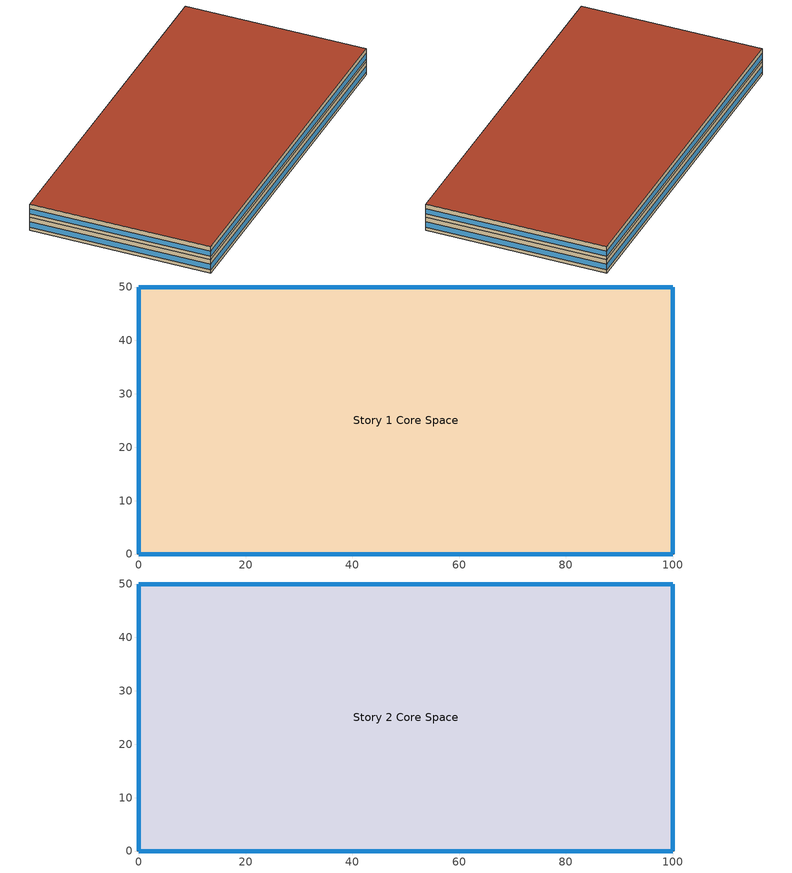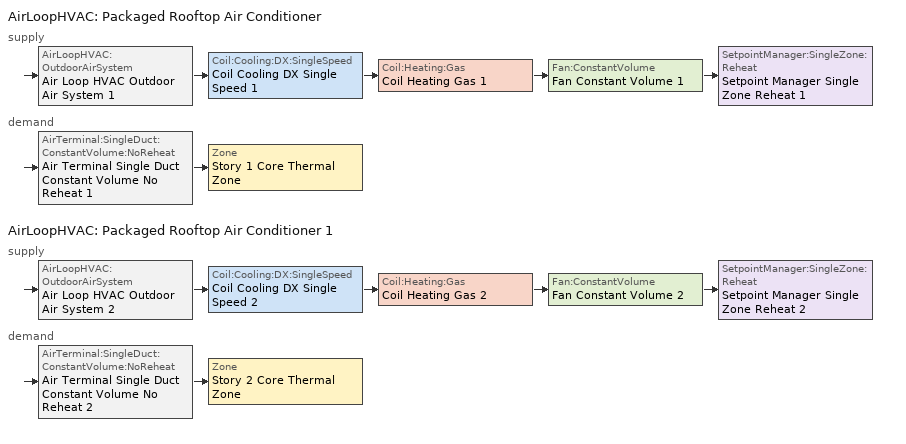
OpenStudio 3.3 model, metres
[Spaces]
Story 1 Core Space
 floor ground: 0,0 0,50 100,50 100,0 z0
 wall outside: 0,50 0,0 100,0 100,50 0,50 z0:4
 window: 0.03,0 99.97,0 / 100,0.03 100,49.97 / 99.97,50 0.03,50 / 0,49.97 0,0.03 z1:2.6
Story 2 Core Space
 floor to Story 1 Core Space: 0,0 0,50 100,50 100,0 z4
 wall outside: 0,50 0,0 100,0 100,50 0,50 z4:8
 window: 0.03,0 99.97,0 / 99.97,50 0.03,50 / 100,0.03 100,49.97 / 0,49.97 0,0.03 z5:6.6
 roof outside: 100,0 100,50 0,50 0,0 z8
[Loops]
AirLoopHVAC 'Packaged Rooftop Air Conditioner'
 supply: AirLoopHVAC:OutdoorAirSystem 'Air Loop HVAC Outdoor Air System 1' > Coil:Cooling:DX:SingleSpeed 'Coil Cooling DX Single Speed 1' > Coil:Heating:Gas 'Coil Heating Gas 1' > Fan:ConstantVolume 'Fan Constant Volume 1' > SetpointManager:SingleZone:Reheat 'Setpoint Manager Single Zone Reheat 1'
 demand: AirTerminal:SingleDuct:ConstantVolume:NoReheat 'Air Terminal Single Duct Constant Volume No Reheat 1' > Zone 'Story 1 Core Thermal Zone'
AirLoopHVAC 'Packaged Rooftop Air Conditioner 1'
 supply: AirLoopHVAC:OutdoorAirSystem 'Air Loop HVAC Outdoor Air System 2' > Coil:Cooling:DX:SingleSpeed 'Coil Cooling DX Single Speed 2' > Coil:Heating:Gas 'Coil Heating Gas 2' > Fan:ConstantVolume 'Fan Constant Volume 2' > SetpointManager:SingleZone:Reheat 'Setpoint Manager Single Zone Reheat 2'
 demand: AirTerminal:SingleDuct:ConstantVolume:NoReheat 'Air Terminal Single Duct Constant Volume No Reheat 2' > Zone 'Story 2 Core Thermal Zone'
[Building]
Building 1: Space Type=Baseline Model Space Type; Default Construction Set=ASHRAE_189.1-2009_ClimateZone 4-5 (mdoff)_ConstSet
[SizingPeriod:DesignDay] Barometric Pressure {Pa}=98934; Rain Indicator=No; Snow Indicator=No; Day of Month=21; Daylight Saving Time Indicator=No; Humidity Condition Type=Wetbulb; Dry-Bulb Temperature Range Modifier Type=DefaultMultipliers
Name | Maximum Dry-Bulb Temperature {C} | Daily Dry-Bulb Temperature Range {deltaC} | Wind Speed {m/s} | Wind Direction {deg} | Sky Clearness | Month | Day Type | Wetbulb or DewPoint at Maximum Dry-Bulb {C} | Solar Model Indicator | ASHRAE Clear Sky Optical Depth for Beam Irradiance | ASHRAE Clear Sky Optical Depth for Diffuse Irradiance
Chicago Ohare Intl Ap Ann Htg 99.6% Condns DB | -20 | 0 | 4.9 | 270 | 0 | 1 | WinterDesignDay | -20 | ASHRAEClearSky
Chicago Ohare Intl Ap Ann Clg .4% Condns DB=>MWB | 33.3 | 10.5 | 5.2 | 230 |  | 7 | SummerDesignDay | 23.7 | ASHRAETau | 0.455 | 2.05
[DefaultConstructionSet]
ASHRAE_189.1-2009_ClimateZone 4-5 (mdoff)_ConstSet: Default Exterior Surface Constructions=ASHRAE_189.1-2009_ClimateZone 4-5 (mdoff)_Exterior_DefSurfCons; Default Interior Surface Constructions=000_Interior_DefSurfCons; Default Ground Contact Surface Constructions=000_Ground_DefSurfCons; Default Exterior SubSurface Constructions=ASHRAE_189.1-2009_ClimateZone 4-5 (mdoff)_Exterior_DefSubCons; Default Interior SubSurface Constructions=000_Interior_DefSubCons; Interior Partition Construction=000_Interior Partition
[DefaultSurfaceConstructions]
Name | Floor Construction | Wall Construction | Roof Ceiling Construction
ASHRAE_189.1-2009_ClimateZone 4-5 (mdoff)_Exterior_DefSurfCons | 000_ExtSlabCarpet_4in_ClimateZone 1-8 | ASHRAE_189.1-2009_ExtWall_SteelFrame_ClimateZone 4-8 | ASHRAE_189.1-2009_ExtRoof_IEAD_ClimateZone 2-5
000_Interior_DefSurfCons | 000_Interior Floor | 000_Interior Wall | 000_Interior Ceiling
000_Ground_DefSurfCons | 000_ExtSlabCarpet_4in_ClimateZone 1-8 | 000_ExtSlabCarpet_4in_ClimateZone 1-8 | 000_ExtSlabCarpet_4in_ClimateZone 1-8
[DefaultSubSurfaceConstructions] Glass Door Construction=000_Exterior Window; Skylight Construction=000_Exterior Window; Tubular Daylight Dome Construction=000_Interior Window; Tubular Daylight Diffuser Construction=000_Interior Window
Name | Fixed Window Construction | Operable Window Construction | Door Construction
ASHRAE_189.1-2009_ClimateZone 4-5 (mdoff)_Exterior_DefSubCons | ASHRAE_189.1-2009_ExtWindow_ClimateZone 4-5 | ASHRAE_189.1-2009_ExtWindow_ClimateZone 4-5 | 000_Exterior Door
000_Interior_DefSubCons | 000_Interior Window | 000_Interior Window | 000_Interior Door
[Construction]
000_Interior Partition; 000_Interior Door: 000_G05 25mm wood
000_ExtSlabCarpet_4in_ClimateZone 1-8: MAT-CC05 4 HW CONCRETE, CP02 CARPET PAD
ASHRAE_189.1-2009_ExtWall_SteelFrame_ClimateZone 4-8: MAT-SHEATH, Wall Insulation [39], 1/2IN Gypsum
ASHRAE_189.1-2009_ExtRoof_IEAD_ClimateZone 2-5: Roof Membrane, Roof Insulation [21], Metal Decking
000_Interior Floor: 000_F16 Acoustic tile, 000_F05 Ceiling air space resistance, 000_M11 100mm lightweight concrete
000_Interior Wall: 000_G01a 19mm gypsum board, 000_F04 Wall air space resistance, 000_G01a 19mm gypsum board
000_Interior Ceiling: 000_M11 100mm lightweight concrete, 000_F05 Ceiling air space resistance, 000_F16 Acoustic tile
ASHRAE_189.1-2009_ExtWindow_ClimateZone 4-5: Theoretical Glass [207]
000_Exterior Door: 000_F08 Metal surface, 000_I01 25mm insulation board
000_Exterior Window: 000_Clear 3mm, 000_Air 13mm, 000_Clear 3mm
000_Interior Window: 000_Clear 3mm
[Material]
Name | Roughness | Thickness {m} | Conductivity {W/m-K} | Density {kg/m3} | Specific Heat {J/kg-K} | Thermal Absorptance | Solar Absorptance | Visible Absorptance
000_G05 25mm wood | MediumSmooth | 0.0254 | 0.15 | 608 | 1630
MAT-CC05 4 HW CONCRETE | Rough | 0.1016 | 1.311 | 2240 | 836.8 | 0.9 | 0.7 | 0.7
Wall Insulation [39] | MediumRough | 0.1184 | 0.045 | 265 | 836.8 | 0.9 | 0.7 | 0.7
1/2IN Gypsum | Smooth | 0.0127 | 0.16 | 784.9 | 830 | 0.9 | 0.92 | 0.92
Roof Membrane | VeryRough | 0.0095 | 0.16 | 1121.29 | 1460 | 0.9 | 0.7 | 0.7
Roof Insulation [21] | MediumRough | 0.2105 | 0.049 | 265 | 836.8 | 0.9 | 0.7 | 0.7
Metal Decking | MediumSmooth | 0.0015 | 45.006 | 7680 | 418.4 | 0.9 | 0.7 | 0.3
000_F16 Acoustic tile | MediumSmooth | 0.0191 | 0.06 | 368 | 590
000_M11 100mm lightweight concrete | MediumRough | 0.1016 | 0.53 | 1280 | 840
000_G01a 19mm gypsum board | MediumSmooth | 0.019 | 0.16 | 800 | 1090
000_F08 Metal surface | Smooth | 0.0008 | 45.28 | 7824 | 500
000_I01 25mm insulation board | MediumRough | 0.0254 | 0.03 | 43 | 1210
[Material:NoMass] Thermal Absorptance=0.9; Solar Absorptance=0.7
Name | Roughness | Thermal Resistance {m2-K/W} | Visible Absorptance
CP02 CARPET PAD | VeryRough | 0.2165 | 0.8
MAT-SHEATH | Rough | 0.3626 | 0.7
[Material:AirGap]
Name | Thermal Resistance {m2-K/W}
000_F05 Ceiling air space resistance | 0.18
000_F04 Wall air space resistance | 0.15
[WindowMaterial:Glazing] Optical Data Type=SpectralAverage; Thickness {m}=0.003; Infrared Transmittance at Normal Incidence=0
Name | Solar Transmittance at Normal Incidence | Front Side Solar Reflectance at Normal Incidence | Back Side Solar Reflectance at Normal Incidence | Visible Transmittance at Normal Incidence | Front Side Visible Reflectance at Normal Incidence | Back Side Visible Reflectance at Normal Incidence | Front Side Infrared Hemispherical Emissivity | Back Side Infrared Hemispherical Emissivity | Conductivity {W/m-K} | Dirt Correction Factor for Solar and Visible Transmittance | Solar Diffusing
Theoretical Glass [207] | 0.3311 | 0.6189 | 0.6189 | 0.44 | 0.51 | 0.51 | 0.9 | 0.9 | 0.0133 | 1 | No
000_Clear 3mm | 0.837 | 0.075 | 0.075 | 0.898 | 0.081 | 0.081 | 0.84 | 0.84 | 0.9
[WindowMaterial:Gas]
000_Air 13mm: Gas Type=Air; Thickness {m}=0.0127
[BuildingStory] Nominal Floor to Floor Height {m}=4
Name | Nominal Z Coordinate {m}
Story 1 | 0
Story 2 | 4
[Space]
Name | Building Story | Thermal Zone
Story 1 Core Space | Story 1 | Story 1 Core Thermal Zone
Story 2 Core Space | Story 2 | Story 2 Core Thermal Zone
[ThermalZone] Use Ideal Air Loads=No
Name | Thermostat
Story 1 Core Thermal Zone | Thermostat Setpoint Dual Setpoint 1
Story 2 Core Thermal Zone | Thermostat Setpoint Dual Setpoint 2
[Sizing:Zone] Zone Cooling Design Supply Air Temperature Input Method=SupplyAirTemperature; Zone Cooling Design Supply Air Temperature {C}=14; Zone Cooling Design Supply Air Temperature Difference {deltaC}=11.11; Zone Heating Design Supply Air Temperature Input Method=SupplyAirTemperature; Zone Heating Design Supply Air Temperature {C}=40; Zone Heating Design Supply Air Temperature Difference {deltaC}=11.11; Zone Cooling Design Supply Air Humidity Ratio {kg-H2O/kg-air}=0.0085; Zone Heating Design Supply Air Humidity Ratio {kg-H2O/kg-air}=0.008; Cooling Design Air Flow Method=DesignDay; Heating Design Air Flow Method=DesignDay; Account for Dedicated Outdoor Air System=No; Dedicated Outdoor Air System Control Strategy=NeutralSupplyAir; Dedicated Outdoor Air Low Setpoint Temperature for Design {C}=autosize; Dedicated Outdoor Air High Setpoint Temperature for Design {C}=autosize
Story 1 Core Thermal Zone; Story 2 Core Thermal Zone
[Zone equipment]
Story 1 Core Thermal Zone: Air Terminal Single Duct Constant Volume No Reheat 1
Story 2 Core Thermal Zone: Air Terminal Single Duct Constant Volume No Reheat 2
[ThermostatSetpoint:DualSetpoint] Heating Setpoint Temperature Schedule=Heating Sch; Cooling Setpoint Temperature Schedule=Cooling Sch
Thermostat Setpoint Dual Setpoint 1; Thermostat Setpoint Dual Setpoint 2
[SpaceType]
Baseline Model Space Type: Default Schedule Set=Baseline Model Schedule Set; Design Specification Outdoor Air Object=Baseline Model OA
[DefaultScheduleSet]
Baseline Model Schedule Set: Number of People Schedule=Baseline Model People Lights and Equipment Schedule; People Activity Level Schedule=Baseline Model People Activity Schedule; Lighting Schedule=Baseline Model People Lights and Equipment Schedule; Electric Equipment Schedule=Baseline Model People Lights and Equipment Schedule; Infiltration Schedule=Baseline Model Infiltration Schedule
[DesignSpecification:OutdoorAir]
Baseline Model OA: Outdoor Air Method=Sum; Outdoor Air Flow per Person {m3/s-person}=0.00943895
[SpaceInfiltration:DesignFlowRate]
Baseline Model Infiltration: Space or SpaceType=Baseline Model Space Type; Design Flow Rate Calculation Method=Flow/ExteriorArea; Flow per Exterior Surface Area {m3/s-m2}=0.0003048
[People:Definition]
Baseline Model People Definition: Number of People Calculation Method=People/Area; People per Space Floor Area {person/m2}=0.0538196; Fraction Radiant=0.3
[People]
Baseline Model People: People Definition=Baseline Model People Definition; Space or SpaceType=Baseline Model Space Type; Multiplier=1
[Lights:Definition]
Baseline Model Lights Definition: Design Level Calculation Method=Watts/Area; Watts per Space Floor Area {W/m2}=10.7639
[Lights]
Baseline Model Lights: Lights Definition=Baseline Model Lights Definition; Space or SpaceType=Baseline Model Space Type; Fraction Replaceable=1
[ElectricEquipment:Definition]
Baseline Model Electric Equipment Definition: Design Level Calculation Method=Watts/Area; Watts per Space Floor Area {W/m2}=10.7639
[ElectricEquipment]
Baseline Model Electric Equipment: Electric Equipment Definition=Baseline Model Electric Equipment Definition; Space or SpaceType=Baseline Model Space Type
[AirLoopHVAC] Availability Schedule=Always On Discrete; Design Supply Air Flow Rate {m3/s}=autosize; Design Return Air Flow Fraction of Supply Air Flow=1
Packaged Rooftop Air Conditioner; Packaged Rooftop Air Conditioner 1
[Sizing:System] Type of Load to Size On=Sensible; Design Outdoor Air Flow Rate {m3/s}=Autosize; Central Heating Maximum System Air Flow Ratio=1; Preheat Design Temperature {C}=7; Preheat Design Humidity Ratio {kg-H2O/kg-Air}=0.008; Precool Design Temperature {C}=12.8; Precool Design Humidity Ratio {kg-H2O/kg-Air}=0.008; Central Cooling Design Supply Air Temperature {C}=12.8; Central Heating Design Supply Air Temperature {C}=40; Sizing Option=NonCoincident; 100% Outdoor Air in Cooling=Yes; 100% Outdoor Air in Heating=Yes; Central Cooling Design Supply Air Humidity Ratio {kg-H2O/kg-Air}=0.0085; Central Heating Design Supply Air Humidity Ratio {kg-H2O/kg-Air}=0.008; Cooling Design Air Flow Method=DesignDay; Cooling Design Air Flow Rate {m3/s}=0; Heating Design Air Flow Method=DesignDay; Heating Design Air Flow Rate {m3/s}=0; System Outdoor Air Method=ZoneSum; Zone Maximum Outdoor Air Fraction=1; Cooling Supply Air Flow Rate Per Floor Area {m3/s-m2}=0.00996765; Cooling Fraction of Autosized Cooling Supply Air Flow Rate=1; Cooling Supply Air Flow Rate Per Unit Cooling Capacity {m3/s-W}=3.94755e-05; Heating Supply Air Flow Rate Per Floor Area {m3/s-m2}=0.00996765; Heating Fraction of Autosized Heating Supply Air Flow Rate=1; Heating Fraction of Autosized Cooling Supply Air Flow Rate=1; Heating Supply Air Flow Rate Per Unit Heating Capacity {m3/s-W}=3.15882e-05; Cooling Design Capacity Method=CoolingDesignCapacity; Cooling Design Capacity {W}=autosize; Cooling Design Capacity Per Floor Area {W/m2}=234.7; Fraction of Autosized Cooling Design Capacity=1; Heating Design Capacity Method=HeatingDesignCapacity; Heating Design Capacity {W}=autosize; Heating Design Capacity Per Floor Area {W/m2}=157; Fraction of Autosized Heating Design Capacity=1; Central Cooling Capacity Control Method=OnOff; Occupant Diversity=autosize
Packaged Rooftop Air Conditioner; Packaged Rooftop Air Conditioner 1
[Fan:ConstantVolume] Availability Schedule=Always On Discrete; Pressure Rise {Pa}=500; Maximum Flow Rate {m3/s}=AutoSize
Fan Constant Volume 1; Fan Constant Volume 2
[Coil:Heating:Gas] Availability Schedule=Always On Discrete; Gas Burner Efficiency=0.8; Nominal Capacity {W}=AutoSize; Parasitic Electric Load {W}=0; Parasitic Gas Load {W}=0
Coil Heating Gas 1; Coil Heating Gas 2
[Coil:Cooling:DX:SingleSpeed] Availability Schedule=Always On Discrete; Rated Total Cooling Capacity {W}=autosize; Rated Sensible Heat Ratio=autosize; Rated COP {W/W}=3; Rated Air Flow Rate {m3/s}=autosize; Rated Evaporator Fan Power Per Volume Flow Rate {W/(m3/s)}=773.3; Minimum Outdoor Dry-Bulb Temperature for Compressor Operation {C}=-25; Condenser Type=AirCooled; Evaporative Condenser Effectiveness=0; Evaporative Condenser Air Flow Rate {m3/s}=Autosize; Evaporative Condenser Pump Rated Power Consumption {W}=Autosize; Crankcase Heater Capacity {W}=0; Maximum Outdoor Dry-Bulb Temperature for Crankcase Heater Operation {C}=0; Basin Heater Capacity {W/K}=0; Basin Heater Setpoint Temperature {C}=10
Name | Total Cooling Capacity Function of Temperature Curve | Total Cooling Capacity Function of Flow Fraction Curve | Energy Input Ratio Function of Temperature Curve | Energy Input Ratio Function of Flow Fraction Curve | Part Load Fraction Correlation Curve
Coil Cooling DX Single Speed 1 | Curve Biquadratic 1 | Curve Quadratic 1 | Curve Biquadratic 2 | Curve Quadratic 2 | Curve Quadratic 3
Coil Cooling DX Single Speed 2 | Curve Biquadratic 3 | Curve Quadratic 4 | Curve Biquadratic 4 | Curve Quadratic 5 | Curve Quadratic 6
[SetpointManager:SingleZone:Reheat] Minimum Supply Air Temperature {C}=14; Maximum Supply Air Temperature {C}=40
Name | Control Zone
Setpoint Manager Single Zone Reheat 1 | Story 1 Core Thermal Zone
Setpoint Manager Single Zone Reheat 2 | Story 2 Core Thermal Zone
[Controller:OutdoorAir] Minimum Outdoor Air Flow Rate {m3/s}=0; Maximum Outdoor Air Flow Rate {m3/s}=Autosize; Economizer Control Type=NoEconomizer; Economizer Control Action Type=ModulateFlow; Economizer Maximum Limit Dry-Bulb Temperature {C}=28; Economizer Maximum Limit Enthalpy {J/kg}=64000; Economizer Minimum Limit Dry-Bulb Temperature {C}=-100; Lockout Type=NoLockout; Minimum Limit Type=FixedMinimum; High Humidity Control=No; Heat Recovery Bypass Control Type=BypassWhenWithinEconomizerLimits
Name | Controller Mechanical Ventilation
Controller Outdoor Air 1 | Controller Mechanical Ventilation 1
Controller Outdoor Air 2 | Controller Mechanical Ventilation 2
[Controller:MechanicalVentilation] Availability Schedule=Always On Discrete
Controller Mechanical Ventilation 1; Controller Mechanical Ventilation 2
[AirLoopHVAC:OutdoorAirSystem]
Name | Controller
Air Loop HVAC Outdoor Air System 1 | Controller Outdoor Air 1
Air Loop HVAC Outdoor Air System 2 | Controller Outdoor Air 2
[AirTerminal:SingleDuct:ConstantVolume:NoReheat] Availability Schedule=Always On Discrete; Maximum Air Flow Rate {m3/s}=AutoSize
Air Terminal Single Duct Constant Volume No Reheat 1; Air Terminal Single Duct Constant Volume No Reheat 2
[HeatExchanger:Desiccant:BalancedFlow:PerformanceDataType1] Nominal Electric Power {W}=0; Temperature Equation Coefficient 1=-7.18302; Temperature Equation Coefficient 2=-184.967; Temperature Equation Coefficient 3=1.00051; Temperature Equation Coefficient 4=11603.3; Temperature Equation Coefficient 5=-50.755; Temperature Equation Coefficient 6=-0.0168467; Temperature Equation Coefficient 7=58.2213; Temperature Equation Coefficient 8=0.598863; Minimum Regeneration Inlet Air Humidity Ratio for Temperature Equation {kgWater/kgDryAir}=0.007143; Maximum Regeneration Inlet Air Humidity Ratio for Temperature Equation {kgWater/kgDryAir}=0.024286; Minimum Regeneration Inlet Air Temperature for Temperature Equation {C}=17.83333; Maximum Regeneration Inlet Air Temperature for Temperature Equation {C}=48.88889; Minimum Process Inlet Air Humidity Ratio for Temperature Equation {kgWater/kgDryAir}=0.005; Maximum Process Inlet Air Humidity Ratio for Temperature Equation {kgWater/kgDryAir}=0.015714; Minimum Process Inlet Air Temperature for Temperature Equation {C}=4.583333; Maximum Process Inlet Air Temperature for Temperature Equation {C}=21.83333; Minimum Regeneration Air Velocity for Temperature Equation {m/s}=2.286; Maximum Regeneration Air Velocity for Temperature Equation {m/s}=4.826; Minimum Regeneration Outlet Air Temperature for Temperature Equation {C}=16.66667; Maximum Regeneration Outlet Air Temperature for Temperature Equation {C}=46.11111; Minimum Regeneration Inlet Air Relative Humidity for Temperature Equation {percent}=10; Maximum Regeneration Inlet Air Relative Humidity for Temperature Equation {percent}=100; Minimum Process Inlet Air Relative Humidity for Temperature Equation {percent}=80; Maximum Process Inlet Air Relative Humidity for Temperature Equation {percent}=100; Humidity Ratio Equation Coefficient 1=0.00313878; Humidity Ratio Equation Coefficient 2=1.09689; Humidity Ratio Equation Coefficient 3=-2.63341e-05; Humidity Ratio Equation Coefficient 4=-6.33885; Humidity Ratio Equation Coefficient 5=0.00938196; Humidity Ratio Equation Coefficient 6=5.21186e-05; Humidity Ratio Equation Coefficient 7=0.0670354; Humidity Ratio Equation Coefficient 8=-0.000160823; Minimum Regeneration Inlet Air Humidity Ratio for Humidity Ratio Equation {kgWater/kgDryAir}=0.007143; Maximum Regeneration Inlet Air Humidity Ratio for Humidity Ratio Equation {kgWater/kgDryAir}=0.024286; Minimum Regeneration Inlet Air Temperature for Humidity Ratio Equation {C}=17.83333; Maximum Regeneration Inlet Air Temperature for Humidity Ratio Equation {C}=48.88889; Minimum Process Inlet Air Humidity Ratio for Humidity Ratio Equation {kgWater/kgDryAir}=0.005; Maximum Process Inlet Air Humidity Ratio for Humidity Ratio Equation {kgWater/kgDryAir}=0.015714; Minimum Process Inlet Air Temperature for Humidity Ratio Equation {C}=4.583333; Maximum Process Inlet Air Temperature for Humidity Ratio Equation {C}=21.83333; Minimum Regeneration Air Velocity for Humidity Ratio Equation {m/s}=2.286; Maximum Regeneration Air Velocity for Humidity Ratio Equation {m/s}=4.826; Minimum Regeneration Outlet Air Humidity Ratio for Humidity Ratio Equation {kgWater/kgDryAir}=0.007811; Maximum Regeneration Outlet Air Humidity Ratio for Humidity Ratio Equation {kgWater/kgDryAir}=0.026707; Minimum Regeneration Inlet Air Relative Humidity for Humidity Ratio Equation {percent}=10; Maximum Regeneration Inlet Air Relative Humidity for Humidity Ratio Equation {percent}=100; Minimum Process Inlet Air Relative Humidity for Humidity Ratio Equation {percent}=80; Maximum Process Inlet Air Relative Humidity for Humidity Ratio Equation {percent}=100
Name | Nominal Air Flow Rate {m3/s} | Nominal Air Face Velocity {m/s}
Heat Exchanger Desiccant Balanced Flow Performance Data Type1 1; Heat Exchanger Desiccant Balanced Flow Performance Data Type1 2 | autosize | autosize
Heat Exchanger Desiccant Balanced Flow Performance Data Type1 3 | 1 | 2
[HeatExchanger:Desiccant:BalancedFlow]
Name | Availability Schedule | Heat Exchanger Performance | Economizer Lockout
Heat Exchanger Desiccant Balanced Flow 1 | Schedule Constant 1 | Heat Exchanger Desiccant Balanced Flow Performance Data Type1 1 | No
Heat Exchanger Desiccant Balanced Flow 2 | Schedule Constant 2 | Heat Exchanger Desiccant Balanced Flow Performance Data Type1 3 | Yes
[SetpointManager:OutdoorAirPretreat] Minimum Setpoint Temperature {C}=-99; Maximum Setpoint Temperature {C}=99; Minimum Setpoint Humidity Ratio {kgWater/kgDryAir}=1e-05; Maximum Setpoint Humidity Ratio {kgWater/kgDryAir}=1
Setpoint Manager Outdoor Air Pretreat 1; Setpoint Manager Outdoor Air Pretreat 2
[Schedule:Ruleset]
Name | Default Day Schedule | Summer Design Day Schedule | Winter Design Day Schedule
Cooling Sch | Cooling Sch Default
Heating Sch | Heating Sch Default
Baseline Model Infiltration Schedule | Baseline Model Infiltration Schedule Schedule All Days | Baseline Model Infiltration Schedule Summer Design Day | Baseline Model Infiltration Schedule Winter Design Day
Baseline Model People Lights and Equipment Schedule | Baseline Model People Lights and Equipment Schedule Schedule Week Day | Baseline Model People Lights and Equipment Schedule Summer Design Day | Baseline Model People Lights and Equipment Schedule Winter Design Day
Baseline Model People Activity Schedule | Baseline Model People Activity Schedule Default
[Schedule:Day]
Cooling Sch Default: 24, 0, 28
Heating Sch Default: 24, 0, 24
Baseline Model Infiltration Schedule Schedule All Days: 6, 0, 1, 22, 0, 0.25, 24, 0, 1
Baseline Model Infiltration Schedule Winter Design Day; Baseline Model Infiltration Schedule Summer Design Day; Baseline Model People Lights and Equipment Schedule Summer Design Day: 24, 0, 1
Baseline Model People Lights and Equipment Schedule Schedule Week Day: 6, 0, 0, 7, 0, 0.1, 8, 0, 0.2, 12, 0, 0.95, 13, 0, 0.5, 17, 0, 0.95, 18, 0, 0.7, 20, 0, 0.4, 22, 0, 0.1, 24, 0, 0.05
Baseline Model People Lights and Equipment Schedule Winter Design Day; Baseline Model People Lights and Equipment Schedule Schedule Sunday: 24, 0, 0
Baseline Model People Lights and Equipment Schedule Saturday: 6, 0, 0, 8, 0, 0.1, 14, 0, 0.5, 17, 0, 0.1, 24, 0, 0
Baseline Model People Activity Schedule Default: 24, 0, 120
[Schedule:Rule] Schedule Ruleset=Baseline Model People Lights and Equipment Schedule
Name | Rule Order | Day Schedule | Apply Saturday | Apply Sunday
Baseline Model People Lights and Equipment Schedule Saturday Rule | 1 | Baseline Model People Lights and Equipment Schedule Saturday | Yes
Baseline Model People Lights and Equipment Schedule Sunday Rule | 0 | Baseline Model People Lights and Equipment Schedule Schedule Sunday |  | Yes
[Schedule:Constant]
Name | Value
Always On Discrete | 1
Schedule Constant 1 | 0.5
Schedule Constant 2 | 0.75
[Curve:Biquadratic] Minimum Value of x=17; Maximum Value of x=22; Minimum Value of y=13; Maximum Value of y=46
Name | Coefficient1 Constant | Coefficient2 x | Coefficient3 x**2 | Coefficient4 y | Coefficient5 y**2 | Coefficient6 x*y
Curve Biquadratic 1; Curve Biquadratic 3 | 0.942588 | 0.00954335 | 0.00068377 | -0.0110427 | 5.249e-06 | -9.72e-06
Curve Biquadratic 2; Curve Biquadratic 4 | 0.342414 | 0.034885 | -0.0006237 | 0.00497722 | 0.000437951 | -0.000728028
[Curve:Quadratic]
Name | Coefficient1 Constant | Coefficient2 x | Coefficient3 x**2 | Minimum Value of x | Maximum Value of x
Curve Quadratic 1; Curve Quadratic 4 | 0.8 | 0.2 | 0 | 0.5 | 1.5
Curve Quadratic 2; Curve Quadratic 5 | 1.1552 | -0.1808 | 0.0256 | 0.5 | 1.5
Curve Quadratic 3; Curve Quadratic 6 | 0.85 | 0.15 | 0 | 0 | 1
